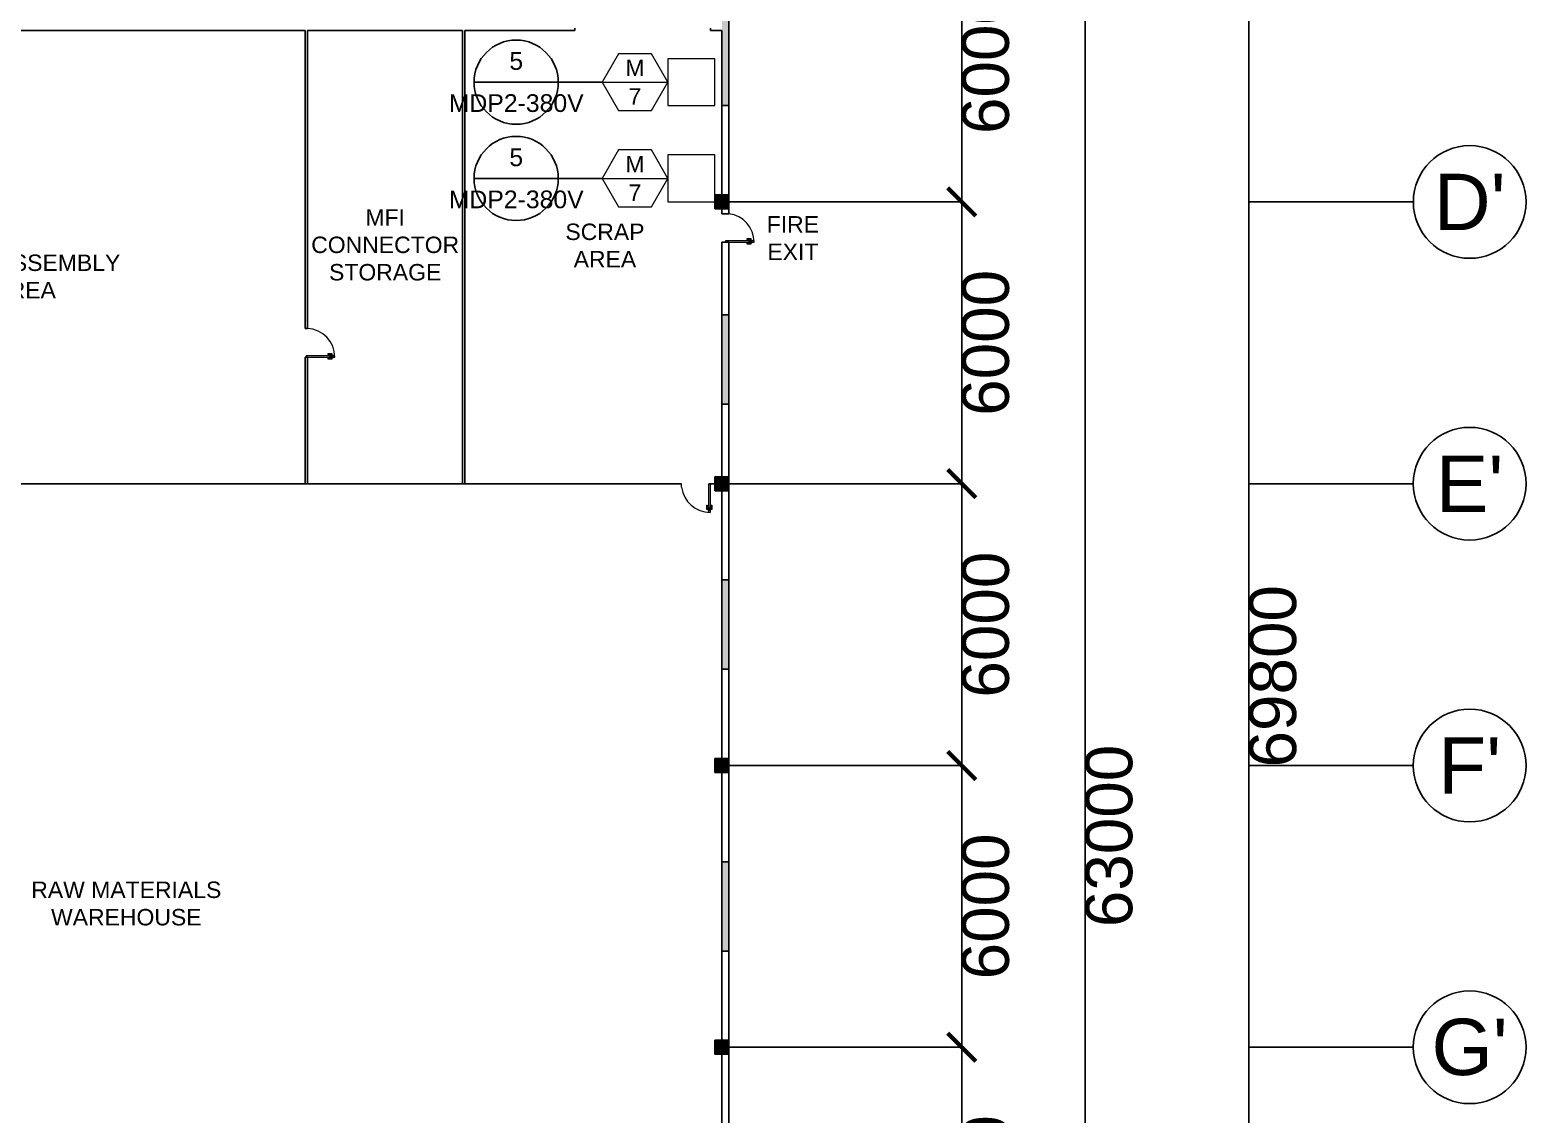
# Model space of a CAD drawing. Header units: millimetres. Extents: x 3339 to 2017737, y 4955 to 2748989.
# Drawn here: x 1652373 to 1684230, y 1264287 to 1287372 of the extents above; entities that cross this region are included whole.
import ezdxf

# ---------------------------------------------------------------- set-up
doc = ezdxf.new("R2010")
doc.units = ezdxf.units.MM
doc.header["$LTSCALE"] = 30
for name, color, linetype, lineweight in [('A-DETL-GENF', 92, 'Continuous', 13), ('A-DOOR', 31, 'Continuous', 13), ('MACHINE', 111, 'Continuous', 5)]:
    doc.layers.add(name, color=color, linetype=linetype, lineweight=lineweight)
for name, color, linetype in [('DIM LINES', 7, 'Continuous'), ('TEXT', 7, 'Continuous'), ('window', 92, 'Continuous')]:
    doc.layers.add(name, color=color, linetype=linetype)
doc.styles.get("Standard").update_dxf_attribs({"font": 'arial.ttf'})
doc.dimstyles.new('GREEN', dxfattribs={"dimtxt": 1000, "dimasz": 600, "dimexe": 0.18, "dimexo": 0.0625, "dimgap": 0.09, "dimtad": 2, "dimdec": 0, "dimzin": 0, "dimdsep": 46, "dimtxsty": 'Standard', "dimblk": 'ARCHTICK', "dimcen": 0.09, "dimclrd": 3, "dimclre": 3, "dimclrt": 2, "dimadec": 0, "dimazin": 0, "dimtfac": 1, "dimtdec": 0, "dimtofl": 0, "dimtmove": 0, "dimatfit": 3, "dimfxl": 1, "dimtolj": 1, "dimtzin": 0, "dimarcsym": 0})

# ---------------------------------------------------------------- blocks, each defined once
blk = doc.blocks.new('_ArchTick')
at = {"color": 0, "linetype": 'ByBlock', "const_width": 0.15}
blk.add_lwpolyline([(-0.5, -0.5), (0.5, 0.5)], dxfattribs=at)
blk = doc.blocks.new('*D870')
at = {"layer": 'Defpoints', "color": 0, "transparency": 16777216}
for p in [(1634181, 1301709), (1674841, 1301709), (1667256, 1238709)]:
    blk.add_point(p, dxfattribs=at)
at = {"layer": 'DIM LINES', "color": 3, "linetype": 'ByBlock', "lineweight": -2, "transparency": 16777216}
for p, q in [((1634181, 1301709), (1674842, 1301709)), ((1674841, 1238709), (1674841, 1301709)), ((1667256, 1238709), (1674842, 1238709))]:
    blk.add_line(p, q, dxfattribs=at)
at = {"layer": 'DIM LINES', "color": 3, "lineweight": -2, "transparency": 16777216, "xscale": 600, "yscale": 600, "zscale": 600}
for p, rotation in [((1674841, 1301709), 90), ((1674841, 1238709), 270)]:
    blk.add_blockref('_ArchTick', p, dxfattribs=dict(at, rotation=rotation))
at = {"layer": 'DIM LINES', "color": 2, "transparency": 16777216, "insert": (1675352, 1270209), "char_height": 1000, "attachment_point": 5, "rotation": 90}
blk.add_mtext('\\A1;63000', dxfattribs=at)
blk = doc.blocks.new('*D708')
at = {"layer": 'Defpoints', "color": 0, "transparency": 16777216}
for p in [(1667256, 1308509), (1678330, 1308509), (1667256, 1238709)]:
    blk.add_point(p, dxfattribs=at)
at = {"layer": 'DIM LINES', "color": 3, "linetype": 'ByBlock', "lineweight": -2, "transparency": 16777216}
for p, q in [((1667256, 1308509), (1678330, 1308509)), ((1678330, 1238709), (1678330, 1308509)), ((1667256, 1238709), (1678330, 1238709))]:
    blk.add_line(p, q, dxfattribs=at)
at = {"layer": 'DIM LINES', "color": 3, "lineweight": -2, "transparency": 16777216, "xscale": 600, "yscale": 600, "zscale": 600}
for p, rotation in [((1678330, 1308509), 90), ((1678330, 1238709), 270)]:
    blk.add_blockref('_ArchTick', p, dxfattribs=dict(at, rotation=rotation))
at = {"layer": 'DIM LINES', "color": 2, "transparency": 16777216, "insert": (1678841, 1273609), "char_height": 1000, "attachment_point": 5, "rotation": 90}
blk.add_mtext('\\A1;69800', dxfattribs=at)
blk = doc.blocks.new('*D714')
at = {"layer": 'Defpoints', "color": 0, "transparency": 16777216}
for p in [(1667256, 1265709), (1672214, 1265709), (1667256, 1259709)]:
    blk.add_point(p, dxfattribs=at)
at = {"layer": 'DIM LINES', "color": 3, "linetype": 'ByBlock', "lineweight": -2, "transparency": 16777216}
for p, q in [((1667256, 1265709), (1672214, 1265709)), ((1672214, 1259709), (1672214, 1265709)), ((1667256, 1259709), (1672214, 1259709))]:
    blk.add_line(p, q, dxfattribs=at)
at = {"layer": 'DIM LINES', "color": 3, "lineweight": -2, "transparency": 16777216, "xscale": 600, "yscale": 600, "zscale": 600}
for p, rotation in [((1672214, 1265709), 90), ((1672214, 1259709), 270)]:
    blk.add_blockref('_ArchTick', p, dxfattribs=dict(at, rotation=rotation))
at = {"layer": 'DIM LINES', "color": 2, "transparency": 16777216, "insert": (1672725, 1262709), "char_height": 1000, "attachment_point": 5, "rotation": 90}
blk.add_mtext('\\A1;6000', dxfattribs=at)
blk = doc.blocks.new('*D715')
at = {"layer": 'Defpoints', "color": 0, "transparency": 16777216}
for p in [(1667257, 1271709), (1672214, 1271709), (1667257, 1265709)]:
    blk.add_point(p, dxfattribs=at)
at = {"layer": 'DIM LINES', "color": 3, "linetype": 'ByBlock', "lineweight": -2, "transparency": 16777216}
for p, q in [((1667257, 1271709), (1672214, 1271709)), ((1672214, 1265709), (1672214, 1271709)), ((1667257, 1265709), (1672214, 1265709))]:
    blk.add_line(p, q, dxfattribs=at)
at = {"layer": 'DIM LINES', "color": 3, "lineweight": -2, "transparency": 16777216, "xscale": 600, "yscale": 600, "zscale": 600}
for p, rotation in [((1672214, 1271709), 90), ((1672214, 1265709), 270)]:
    blk.add_blockref('_ArchTick', p, dxfattribs=dict(at, rotation=rotation))
at = {"layer": 'DIM LINES', "color": 2, "transparency": 16777216, "insert": (1672725, 1268709), "char_height": 1000, "attachment_point": 5, "rotation": 90}
blk.add_mtext('\\A1;6000', dxfattribs=at)
blk = doc.blocks.new('*D716')
at = {"layer": 'Defpoints', "color": 0, "transparency": 16777216}
for p in [(1667257, 1277709), (1672214, 1277709), (1667257, 1271709)]:
    blk.add_point(p, dxfattribs=at)
at = {"layer": 'DIM LINES', "color": 3, "linetype": 'ByBlock', "lineweight": -2, "transparency": 16777216}
for p, q in [((1667257, 1277709), (1672214, 1277709)), ((1672214, 1271709), (1672214, 1277709)), ((1667257, 1271709), (1672214, 1271709))]:
    blk.add_line(p, q, dxfattribs=at)
at = {"layer": 'DIM LINES', "color": 3, "lineweight": -2, "transparency": 16777216, "xscale": 600, "yscale": 600, "zscale": 600}
for p, rotation in [((1672214, 1277709), 90), ((1672214, 1271709), 270)]:
    blk.add_blockref('_ArchTick', p, dxfattribs=dict(at, rotation=rotation))
at = {"layer": 'DIM LINES', "color": 2, "transparency": 16777216, "insert": (1672725, 1274709), "char_height": 1000, "attachment_point": 5, "rotation": 90}
blk.add_mtext('\\A1;6000', dxfattribs=at)
blk = doc.blocks.new('*D717')
at = {"layer": 'Defpoints', "color": 0, "transparency": 16777216}
for p in [(1667257, 1283709), (1672214, 1283709), (1667256, 1277709)]:
    blk.add_point(p, dxfattribs=at)
at = {"layer": 'DIM LINES', "color": 3, "linetype": 'ByBlock', "lineweight": -2, "transparency": 16777216}
for p, q in [((1667257, 1283709), (1672215, 1283709)), ((1672214, 1277709), (1672214, 1283709)), ((1667256, 1277709), (1672215, 1277709))]:
    blk.add_line(p, q, dxfattribs=at)
at = {"layer": 'DIM LINES', "color": 3, "lineweight": -2, "transparency": 16777216, "xscale": 600, "yscale": 600, "zscale": 600}
for p, rotation in [((1672214, 1283709), 90), ((1672214, 1277709), 270)]:
    blk.add_blockref('_ArchTick', p, dxfattribs=dict(at, rotation=rotation))
at = {"layer": 'DIM LINES', "color": 2, "transparency": 16777216, "insert": (1672725, 1280709), "char_height": 1000, "attachment_point": 5, "rotation": 90}
blk.add_mtext('\\A1;6000', dxfattribs=at)
blk = doc.blocks.new('*D718')
at = {"layer": 'Defpoints', "color": 0, "transparency": 16777216}
for p in [(1667257, 1289709), (1672215, 1289709), (1667257, 1283709)]:
    blk.add_point(p, dxfattribs=at)
at = {"layer": 'DIM LINES', "color": 3, "linetype": 'ByBlock', "lineweight": -2, "transparency": 16777216}
for p, q in [((1667257, 1289709), (1672215, 1289709)), ((1672215, 1283709), (1672215, 1289709)), ((1667257, 1283709), (1672215, 1283709))]:
    blk.add_line(p, q, dxfattribs=at)
at = {"layer": 'DIM LINES', "color": 3, "lineweight": -2, "transparency": 16777216, "xscale": 600, "yscale": 600, "zscale": 600}
for p, rotation in [((1672215, 1289709), 90), ((1672215, 1283709), 270)]:
    blk.add_blockref('_ArchTick', p, dxfattribs=dict(at, rotation=rotation))
at = {"layer": 'DIM LINES', "color": 2, "transparency": 16777216, "insert": (1672725, 1286709), "char_height": 1000, "attachment_point": 5, "rotation": 90}
blk.add_mtext('\\A1;6000', dxfattribs=at)
blk = doc.blocks.new('Poste with lines')
h = blk.add_hatch(color=2)
h.dxf.hatch_style = 1
h.paths.add_polyline_path([(13203, 12318), (12903, 12318), (12903, 12018), (13203, 12018)])
at = {"color": 0}
for p, q in [((12903, 12018), (12903, 12318)), ((12903, 12318), (13203, 12318)), ((12903, 12018), (12903, 12168)), ((13203, 12318), (13203, 12018)), ((12903, 12018), (13053, 12018)), ((13053, 12018), (12903, 12018)), ((13203, 12018), (12903, 12018))]:
    blk.add_line(p, q, dxfattribs=at)

msp = doc.modelspace()

# ---------------------------------------------------------------- hatches: boundary and pattern name
at = {"layer": 'window'}
h = msp.add_hatch(color=256, dxfattribs=at)
h.dxf.hatch_style = 1
h.paths.add_polyline_path([(1667257.227, 1287659.357), (1667108.847, 1287659.357), (1667108.847, 1285759.357), (1667257.227, 1285759.357)])
h = msp.add_hatch(color=256, dxfattribs=at)
h.dxf.hatch_style = 1
h.paths.add_polyline_path([(1667255.787, 1281306.42), (1667107.407, 1281306.42), (1667107.407, 1279406.42), (1667255.787, 1279406.42)])
h = msp.add_hatch(color=256, dxfattribs=at)
h.dxf.hatch_style = 1
h.paths.add_polyline_path([(1667256.867, 1275659.357), (1667108.487, 1275659.357), (1667108.487, 1273759.357), (1667256.867, 1273759.357)])
h = msp.add_hatch(color=256, dxfattribs=at)
h.dxf.hatch_style = 1
h.paths.add_polyline_path([(1667256.687, 1269659.357), (1667108.307, 1269659.357), (1667108.307, 1267759.357), (1667256.687, 1267759.357)])

# ---------------------------------------------------------------- linework, layer by layer
at = {"color": 0}
for p, q in [((1667255.787, 1283709.357), (1667255.787, 1289709.357)), ((1658230.787, 1287359.357), (1646280.787, 1287359.357)), ((1658230.787, 1287359.357), (1658230.787, 1281014.095)), ((1661230.787, 1287359.357), (1658280.787, 1287359.357)), ((1658280.787, 1287359.357), (1658280.787, 1281043.107)), ((1661580.787, 1287359.357), (1661230.787, 1287359.357)), ((1661580.787, 1287359.357), (1661580.787, 1277709.357)), ((1663974.787, 1287359.357), (1661630.787, 1287359.357)), ((1661630.787, 1287359.357), (1661630.787, 1277709.357)), ((1663974.787, 1287359.357), (1663965.174, 1287359.357)), ((1663974.787, 1287409.357), (1663974.787, 1287359.357)), ((1666860.787, 1287359.357), (1666860.787, 1287409.357)), ((1667105.787, 1287359.357), (1666860.787, 1287359.357)), ((1667255.787, 1283709.357), (1667105.787, 1283709.357)), ((1667255.787, 1259459.357), (1667255.787, 1282853.482)), ((1667255.787, 1282853.482), (1667255.787, 1277709.357)), ((1667255.787, 1277709.357), (1667255.787, 1282853.482)), ((1658280.787, 1281014.095), (1658230.787, 1281014.095)), ((1658280.787, 1281043.107), (1658280.787, 1281014.095)), ((1658230.787, 1277709.357), (1658230.787, 1280404.107)), ((1658280.787, 1280404.107), (1658230.787, 1280404.107)), ((1658280.787, 1280375.607), (1658280.787, 1280404.107)), ((1658280.787, 1277709.357), (1658280.787, 1280375.607)), ((1666249.911, 1277709.357), (1634280.787, 1277709.357)), ((1667255.787, 1277709.357), (1666825.787, 1277709.357)), ((1667255.787, 1259459.357), (1667255.787, 1276853.482)), ((1667255.787, 1259709.357), (1667255.787, 1265709.357))]:
    msp.add_line(p, q, dxfattribs=at)
for p, q in [((1667105.787, 1283459.357), (1667105.787, 1287359.357)), ((1661830.266, 1286259.357), (1663630.266, 1286259.357)), ((1663630.266, 1286259.357), (1664555.787, 1286259.357)), ((1661830.266, 1284209.357), (1663630.266, 1284209.357)), ((1663630.266, 1284209.357), (1664555.787, 1284209.357)), ((1667255.787, 1283559.357), (1667255.787, 1283459.357)), ((1678329.999, 1283709.177), (1681829.999, 1283709.177)), ((1667255.787, 1283459.357), (1667105.787, 1283459.357)), ((1667105.787, 1277459.357), (1667105.787, 1282853.482)), ((1667255.787, 1282853.482), (1667105.787, 1282853.482)), ((1667255.787, 1281306.42), (1667255.787, 1279406.42)), ((1667255.787, 1277709.357), (1667255.787, 1277859.357)), ((1666955.787, 1277709.357), (1666855.787, 1277709.357)), ((1678328.919, 1277709.177), (1681828.919, 1277709.177)), ((1667105.787, 1277459.357), (1667105.787, 1276853.482)), ((1667105.787, 1259459.357), (1667105.787, 1276853.482)), ((1678328.919, 1271708.997), (1681828.919, 1271708.997)), ((1678328.559, 1265709.177), (1681828.559, 1265709.177))]:
    msp.add_line(p, q)
for centre in [(1662726.536, 1286259.357), (1662726.536, 1284209.357)]:
    msp.add_circle(centre, 896.27)
at = {"color": 1}
for centre in [(1683029.999, 1283709.177), (1683028.919, 1277709.177), (1683028.919, 1271708.997), (1683028.559, 1265709.177)]:
    msp.add_circle(centre, 1200, dxfattribs=at)
at = {"layer": 'A-DETL-GENF'}
for p, q in [((1667640.194, 1282921.582), (1667640.194, 1282907.211)), ((1667701.999, 1282921.582), (1667640.194, 1282921.582)), ((1667640.194, 1282907.211), (1667649.085, 1282907.211)), ((1667649.085, 1282912.997), (1667640.499, 1282921.582)), ((1667649.085, 1282907.211), (1667649.085, 1282912.997)), ((1667649.085, 1282912.997), (1667701.999, 1282912.997)), ((1667678.187, 1282888.244), (1667673.424, 1282883.482)), ((1667673.424, 1282883.482), (1667759.149, 1282883.482)), ((1667754.387, 1282888.244), (1667678.187, 1282888.244)), ((1667701.999, 1282912.997), (1667701.999, 1282921.582)), ((1667730.574, 1282921.582), (1667701.999, 1282921.582)), ((1667701.999, 1282921.582), (1667701.999, 1282912.057)), ((1667701.999, 1282912.057), (1667730.574, 1282912.057)), ((1667704.38, 1282912.057), (1667704.38, 1282888.244)), ((1667728.193, 1282912.057), (1667704.38, 1282912.057)), ((1667704.38, 1282888.244), (1667728.193, 1282888.244)), ((1667728.193, 1282888.244), (1667728.193, 1282912.057)), ((1667730.574, 1282912.057), (1667730.574, 1282921.582)), ((1667759.149, 1282883.482), (1667754.387, 1282888.244)), ((1667649.085, 1282829.753), (1667640.194, 1282829.753)), ((1667640.194, 1282829.753), (1667640.194, 1282815.382)), ((1667640.194, 1282815.382), (1667701.999, 1282815.382)), ((1667649.085, 1282823.967), (1667640.499, 1282815.382)), ((1667649.085, 1282823.967), (1667649.085, 1282829.753)), ((1667701.999, 1282823.967), (1667649.085, 1282823.967)), ((1667759.149, 1282853.482), (1667673.424, 1282853.482)), ((1667673.424, 1282853.482), (1667678.187, 1282848.719)), ((1667678.187, 1282848.719), (1667754.387, 1282848.719)), ((1667701.999, 1282824.907), (1667701.999, 1282815.382)), ((1667730.574, 1282824.907), (1667701.999, 1282824.907)), ((1667701.999, 1282815.382), (1667701.999, 1282823.967)), ((1667701.999, 1282815.382), (1667730.574, 1282815.382)), ((1667728.193, 1282848.719), (1667704.38, 1282848.719)), ((1667704.38, 1282848.719), (1667704.38, 1282824.907)), ((1667704.38, 1282824.907), (1667728.193, 1282824.907)), ((1667728.193, 1282824.907), (1667728.193, 1282848.719)), ((1667730.574, 1282815.382), (1667730.574, 1282824.907)), ((1667754.387, 1282848.719), (1667759.149, 1282853.482)), ((1658715.194, 1280472.207), (1658715.194, 1280457.837)), ((1658776.999, 1280472.207), (1658715.194, 1280472.207)), ((1658715.194, 1280457.837), (1658724.085, 1280457.837)), ((1658724.085, 1280380.378), (1658715.194, 1280380.378)), ((1658715.194, 1280380.378), (1658715.194, 1280366.007)), ((1658715.194, 1280366.007), (1658776.999, 1280366.007)), ((1658724.085, 1280463.622), (1658715.499, 1280472.207)), ((1658724.085, 1280374.593), (1658715.499, 1280366.007)), ((1658724.085, 1280457.837), (1658724.085, 1280463.622)), ((1658724.085, 1280463.622), (1658776.999, 1280463.622)), ((1658724.085, 1280374.593), (1658724.085, 1280380.378)), ((1658776.999, 1280374.593), (1658724.085, 1280374.593)), ((1658753.187, 1280438.87), (1658748.424, 1280434.107)), ((1658748.424, 1280434.107), (1658834.149, 1280434.107)), ((1658834.149, 1280404.107), (1658748.424, 1280404.107)), ((1658748.424, 1280404.107), (1658753.187, 1280399.345)), ((1658829.387, 1280438.87), (1658753.187, 1280438.87)), ((1658753.187, 1280399.345), (1658829.387, 1280399.345)), ((1658776.999, 1280463.622), (1658776.999, 1280472.207)), ((1658805.574, 1280472.207), (1658776.999, 1280472.207)), ((1658776.999, 1280472.207), (1658776.999, 1280462.682)), ((1658776.999, 1280462.682), (1658805.574, 1280462.682)), ((1658776.999, 1280375.532), (1658776.999, 1280366.007)), ((1658805.574, 1280375.532), (1658776.999, 1280375.532)), ((1658776.999, 1280366.007), (1658776.999, 1280374.593)), ((1658776.999, 1280366.007), (1658805.574, 1280366.007)), ((1658779.38, 1280462.682), (1658779.38, 1280438.87)), ((1658803.193, 1280462.682), (1658779.38, 1280462.682)), ((1658779.38, 1280438.87), (1658803.193, 1280438.87)), ((1658803.193, 1280399.345), (1658779.38, 1280399.345)), ((1658779.38, 1280399.345), (1658779.38, 1280375.532)), ((1658779.38, 1280375.532), (1658803.193, 1280375.532)), ((1658803.193, 1280438.87), (1658803.193, 1280462.682)), ((1658803.193, 1280375.532), (1658803.193, 1280399.345)), ((1658805.574, 1280462.682), (1658805.574, 1280472.207)), ((1658805.574, 1280366.007), (1658805.574, 1280375.532)), ((1658834.149, 1280434.107), (1658829.387, 1280438.87)), ((1658829.387, 1280399.345), (1658834.149, 1280404.107)), ((1666787.687, 1277249.95), (1666802.057, 1277249.95)), ((1666787.687, 1277188.145), (1666787.687, 1277249.95)), ((1666796.272, 1277241.059), (1666787.687, 1277249.645)), ((1666796.272, 1277188.145), (1666787.687, 1277188.145)), ((1666787.687, 1277159.57), (1666787.687, 1277188.145)), ((1666787.687, 1277188.145), (1666797.212, 1277188.145)), ((1666797.212, 1277159.57), (1666787.687, 1277159.57)), ((1666802.057, 1277241.059), (1666796.272, 1277241.059)), ((1666796.272, 1277241.059), (1666796.272, 1277188.145)), ((1666797.212, 1277188.145), (1666797.212, 1277159.57)), ((1666797.212, 1277185.764), (1666821.024, 1277185.764)), ((1666797.212, 1277161.951), (1666797.212, 1277185.764)), ((1666821.024, 1277161.951), (1666797.212, 1277161.951)), ((1666802.057, 1277249.95), (1666802.057, 1277241.059)), ((1666821.024, 1277211.957), (1666825.787, 1277216.72)), ((1666821.024, 1277135.757), (1666821.024, 1277211.957)), ((1666821.024, 1277185.764), (1666821.024, 1277161.951)), ((1666825.787, 1277216.72), (1666825.787, 1277130.995)), ((1666855.787, 1277130.995), (1666855.787, 1277216.72)), ((1666855.787, 1277216.72), (1666860.549, 1277211.957)), ((1666860.549, 1277211.957), (1666860.549, 1277135.757)), ((1666860.549, 1277161.951), (1666860.549, 1277185.764)), ((1666860.549, 1277185.764), (1666884.362, 1277185.764)), ((1666884.362, 1277161.951), (1666860.549, 1277161.951)), ((1666879.516, 1277241.059), (1666879.516, 1277249.95)), ((1666879.516, 1277249.95), (1666893.887, 1277249.95)), ((1666885.301, 1277241.059), (1666879.516, 1277241.059)), ((1666884.362, 1277188.145), (1666893.887, 1277188.145)), ((1666884.362, 1277159.57), (1666884.362, 1277188.145)), ((1666884.362, 1277185.764), (1666884.362, 1277161.951)), ((1666893.887, 1277159.57), (1666884.362, 1277159.57)), ((1666885.301, 1277241.059), (1666893.887, 1277249.645)), ((1666885.301, 1277188.145), (1666885.301, 1277241.059)), ((1666893.887, 1277188.145), (1666885.301, 1277188.145)), ((1666893.887, 1277249.95), (1666893.887, 1277188.145)), ((1666893.887, 1277188.145), (1666893.887, 1277159.57)), ((1666825.787, 1277130.995), (1666821.024, 1277135.757)), ((1666860.549, 1277135.757), (1666855.787, 1277130.995))]:
    msp.add_line(p, q, dxfattribs=at)
at = {"layer": 'A-DOOR', "lineweight": 18}
for p, q in [((1667180.787, 1282883.482), (1667180.787, 1282853.482)), ((1667791.287, 1282883.482), (1667180.787, 1282883.482)), ((1667791.287, 1282853.482), (1667791.287, 1282883.482)), ((1667180.787, 1282853.482), (1667791.287, 1282853.482)), ((1658255.787, 1280434.107), (1658255.787, 1280404.107)), ((1658866.287, 1280434.107), (1658255.787, 1280434.107)), ((1658255.787, 1280404.107), (1658866.287, 1280404.107)), ((1658866.287, 1280404.107), (1658866.287, 1280434.107)), ((1666825.787, 1277709.357), (1666855.787, 1277709.357)), ((1666825.787, 1277098.857), (1666825.787, 1277709.357)), ((1666855.787, 1277709.357), (1666855.787, 1277098.857)), ((1666855.787, 1277098.857), (1666825.787, 1277098.857))]:
    msp.add_line(p, q, dxfattribs=at)
at = {"layer": 'A-DOOR'}
msp.add_line((1666249.911, 1277634.357), (1666249.911, 1277709.357), dxfattribs=at)
for centre, start, end in [((1667180.787, 1282853.482), 0, 82.94338), ((1658255.787, 1280404.107), 0, 87.6530792), ((1666855.787, 1277709.357), 187.05662, 270)]:
    msp.add_arc(centre, 610.5, start, end, dxfattribs=at)
at = {"layer": 'MACHINE'}
for p, q in [((1666955.787, 1286759.357), (1665955.787, 1286759.357)), ((1665955.787, 1286759.357), (1665955.787, 1285759.357)), ((1666955.787, 1285759.357), (1666955.787, 1286759.357)), ((1664555.787, 1286259.357), (1665955.787, 1286259.357)), ((1665955.787, 1285759.357), (1666955.787, 1285759.357)), ((1666955.787, 1284709.357), (1665955.787, 1284709.357)), ((1665955.787, 1284709.357), (1665955.787, 1283709.357)), ((1666955.787, 1283709.357), (1666955.787, 1284709.357)), ((1664555.787, 1284209.357), (1665955.787, 1284209.357)), ((1665955.787, 1283709.357), (1666955.787, 1283709.357))]:
    msp.add_line(p, q, dxfattribs=at)
for points in [[(1664905.787, 1286865.575), (1664555.787, 1286259.357), (1664905.787, 1285653.14), (1665605.787, 1285653.14), (1665955.787, 1286259.357), (1665605.787, 1286865.575)], [(1664905.787, 1284815.575), (1664555.787, 1284209.357), (1664905.787, 1283603.14), (1665605.787, 1283603.14), (1665955.787, 1284209.357), (1665605.787, 1284815.575)]]:
    msp.add_lwpolyline(points, close=True, dxfattribs=at)
at = {"layer": 'window'}
for p, q in [((1667108.847, 1285759.357), (1667257.227, 1285759.357)), ((1667107.407, 1281306.42), (1667255.787, 1281306.42)), ((1667107.407, 1279406.42), (1667255.787, 1279406.42)), ((1667108.487, 1275659.357), (1667256.867, 1275659.357)), ((1667108.487, 1273759.357), (1667256.867, 1273759.357)), ((1667108.307, 1269659.357), (1667256.687, 1269659.357)), ((1667108.307, 1267759.357), (1667256.687, 1267759.357))]:
    msp.add_line(p, q, dxfattribs=at)

# ---------------------------------------------------------------- block references
at = {"color": 0}
for p in [(1654052.296, 1271541.247), (1654052.296, 1265541.247), (1654052.296, 1259541.247), (1654052.296, 1253541.247)]:
    msp.add_blockref('Poste with lines', p, dxfattribs=at)

# ---------------------------------------------------------------- texts
at = {"attachment_point": 5}
for s, width, insert, char_height in [('5', 1374.9656, (1662728.401, 1286707.492), 377.359), ('\\pxqc,t0.39537;MDP2-380V', 377.35925, (1662728.401, 1285811.222), 377.35925), ('5', 1374.9656, (1662728.401, 1284657.492), 377.359), ('\\pxqc,t0.39537;MDP2-380V', 377.35925, (1662728.401, 1283761.222), 377.35925)]:
    msp.add_mtext_dynamic_manual_height_columns(s, width=width, gutter_width=1886.796, heights=[0], dxfattribs=dict(at, insert=insert, char_height=char_height))
at = {"color": 1, "char_height": 1200, "attachment_point": 5}
for s, insert in [("\\pxt1;D'", (1683029.999, 1283709.177)), ("\\pxt1;E'", (1683028.919, 1277709.177)), ("\\pxt1;F'", (1683028.919, 1271708.997)), ("\\pxt1;G'", (1683028.559, 1265709.177))]:
    msp.add_mtext_dynamic_manual_height_columns(s, width=2400, gutter_width=1, heights=[2400], dxfattribs=dict(at, insert=insert))
at = {"layer": 'MACHINE', "char_height": 350, "attachment_point": 5}
for s, width, gutter_width, insert in [('\\pxqc,t0,1;M', 1073.77782, 2002.986, (1665255.787, 1286562.466)), ('\\pxqc;7', 1274.05619, 2757.711, (1665255.787, 1285956.249)), ('\\pxqc,t0,1;M', 1073.77782, 2002.986, (1665255.787, 1284512.466)), ('\\pxqc;7', 1274.05619, 2757.711, (1665255.787, 1283906.249))]:
    msp.add_mtext_dynamic_manual_height_columns(s, width=width, gutter_width=gutter_width, heights=[0], dxfattribs=dict(at, insert=insert))
at = {"layer": 'TEXT', "char_height": 350, "attachment_point": 1}
for s, width, heights, insert in [('\\pxqc;MFI CONNECTOR STORAGE', 3649.6882, [2051.328], (1658112.598, 1283554.372)), ('\\pxqc;SCRAP AREA', 2433.2883, [1240.899], (1663399.968, 1283248.23)), ('\\pxqc;FIRE EXIT', 1254.53393, [1406.025], (1667990.882, 1283406.531)), ('\\pxqc;SUB - ASSEMBLY AREA', 4394.73285, [1406.025], (1650063.213, 1282589.03)), ('\\pxqc;RAW MATERIALS WAREHOUSE', 4394.73285, [1406.025], (1652227.947, 1269238.018))]:
    msp.add_mtext_dynamic_manual_height_columns(s, width=width, gutter_width=0, heights=heights, dxfattribs=dict(at, insert=insert))

# ---------------------------------------------------------------- dimensions: what is measured, and where the dimension line sits
at = {"layer": 'DIM LINES', "color": 0}
for base, p1, p2, picture, middle in [((1678330.179, 1308509.357), (1667255.787, 1238709.357), (1667255.787, 1308509.357), '*D708', (1678840.842, 1273609.357)), ((1674841.468, 1301709.357), (1667255.787, 1238709.357), (1634180.787, 1301709.357), '*D870', (1675352.472, 1270209.357)), ((1672214.612, 1289709.357), (1667257.047, 1283709.357), (1667257.047, 1289709.357), '*D718', (1672725.275, 1286709.357)), ((1672214.432, 1283709.357), (1667255.787, 1277709.357), (1667256.867, 1283709.357), '*D717', (1672725.095, 1280709.357)), ((1672214.252, 1277709.357), (1667256.687, 1271709.357), (1667256.687, 1277709.357), '*D716', (1672724.915, 1274709.357)), ((1672214.072, 1271709.357), (1667256.507, 1265709.357), (1667256.507, 1271709.357), '*D715', (1672724.735, 1268709.357)), ((1672213.892, 1265709.357), (1667256.327, 1259709.357), (1667256.327, 1265709.357), '*D714', (1672724.555, 1262709.357))]:
    dim = msp.add_linear_dim(base=base, p1=p1, p2=p2, angle=90, dimstyle='GREEN', dxfattribs=at)
    dim.commit()
    dim.dimension.update_dxf_attribs({"geometry": picture, "text_midpoint": middle})

doc.saveas('drawing.dxf')
